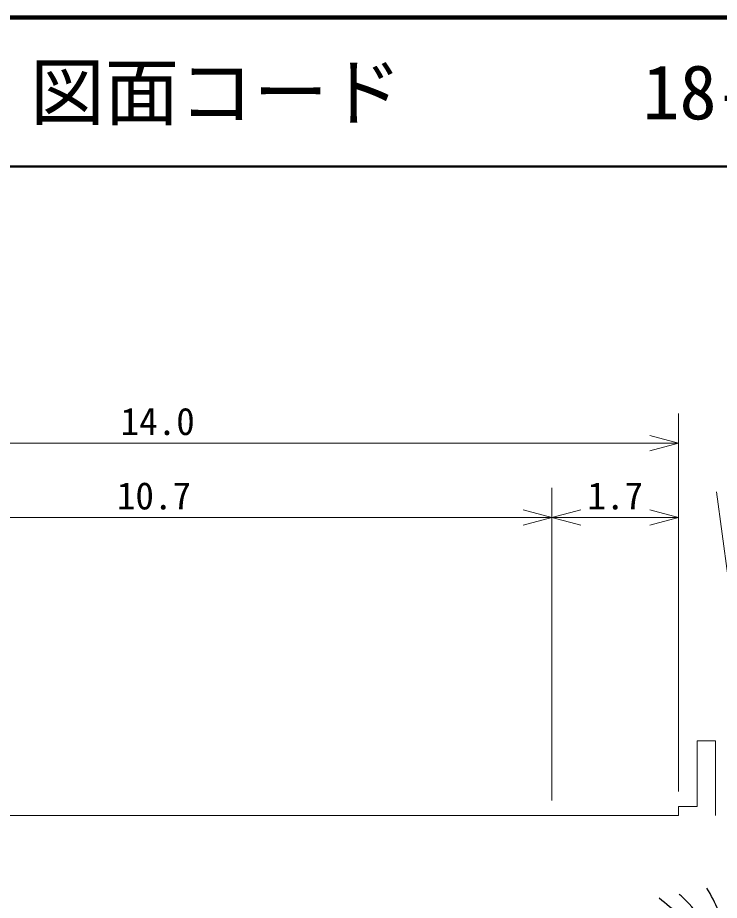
# Model space of a CAD drawing. Units: millimetres, scale not verified, with parts at other scales. Extents: x 40000 to 680000, y 20000 to 380000.
# Drawn here: x 119535 to 166694, y 320706 to 380000 of the extents above; entities that cross this region are included whole.
import ezdxf
from ezdxf.enums import TextEntityAlignment as Align

# ---------------------------------------------------------------- set-up
doc = ezdxf.new("R2010")
doc.units = ezdxf.units.MM
doc.header["$LTSCALE"] = 1000
for name, color, linetype, lineweight in [('M-BGD', 7, 'Continuous', 25), ('M-STR-HTXT', 7, 'Continuous', 13), ('M-TTL', 2, 'Continuous', 140), ('M-TTL-LINE', 7, 'Continuous', 50)]:
    doc.layers.add(name, color=color, linetype=linetype, lineweight=lineweight)
doc.layers.add('M-TTL-TXT', color=7, linetype='Continuous')
doc.styles.add('ＭＳ ゴシック', font='')
doc.styles.get('ＭＳ ゴシック').set_extended_font_data('MS Gothic')

msp = doc.modelspace()

# ---------------------------------------------------------------- linework, layer by layer
at = {"layer": 'M-BGD'}
for centre, radius, start, end in [((156855, 315954), 10580, 22.55379, 31.74711), ((146931, 300723), 25532, 47.95776, 52.00969), ((148325, 303420), 23639, 47.59405, 48.51111), ((159657, 315828), 6835, 10.00879, 47.59405)]:
    msp.add_arc(centre, radius, start, end, dxfattribs=at)
at = {"layer": 'M-STR-HTXT'}
for p, q in [((163946, 328016), (163946, 353416)), ((163946, 351416), (162014, 351934)), ((93946, 351416), (163946, 351416)), ((162014, 350899), (163946, 351416)), ((155446, 327416), (155446, 348416)), ((174804, 286400), (166495, 348142)), ((155446, 346416), (153514, 346934)), ((157377, 346934), (155446, 346416)), ((163946, 346416), (162014, 346934)), ((101946, 346416), (155446, 346416)), ((153514, 345899), (155446, 346416)), ((155446, 346416), (163946, 346416)), ((155446, 346416), (157377, 345899)), ((162014, 345899), (163946, 346416)), ((165196, 327016), (165196, 331416)), ((166446, 331416), (165196, 331416)), ((166446, 331416), (166446, 326416)), ((163946, 326416), (163946, 327016)), ((165196, 327016), (163946, 327016)), ((101946, 326416), (155446, 326416)), ((155446, 326416), (163946, 326416))]:
    msp.add_line(p, q, dxfattribs=at)
at = {"layer": 'M-TTL'}
msp.add_line((680000, 380000), (40000, 380000), dxfattribs=at)
at = {"layer": 'M-TTL-LINE'}
msp.add_line((40000, 370000), (680000, 370000), dxfattribs=at)

# ---------------------------------------------------------------- texts
at = {"layer": 'M-STR-HTXT', "style": 'ＭＳ ゴシック'}
for s, p in [('14.0', (128946, 351416)), ('10.7', (128696, 346416)), ('1.7', (159696, 346416))]:
    msp.add_text(s, height=1833, dxfattribs=at).set_placement(p, align=Align.BOTTOM_CENTER)
at = {"layer": 'M-TTL-TXT', "style": 'ＭＳ ゴシック'}
for s, p in [('図面コード', (120380, 375000)), ('18-0', (161521, 375000))]:
    msp.add_text(s, height=3666, dxfattribs=at).set_placement(p, align=Align.MIDDLE_LEFT)

doc.saveas('drawing.dxf')
